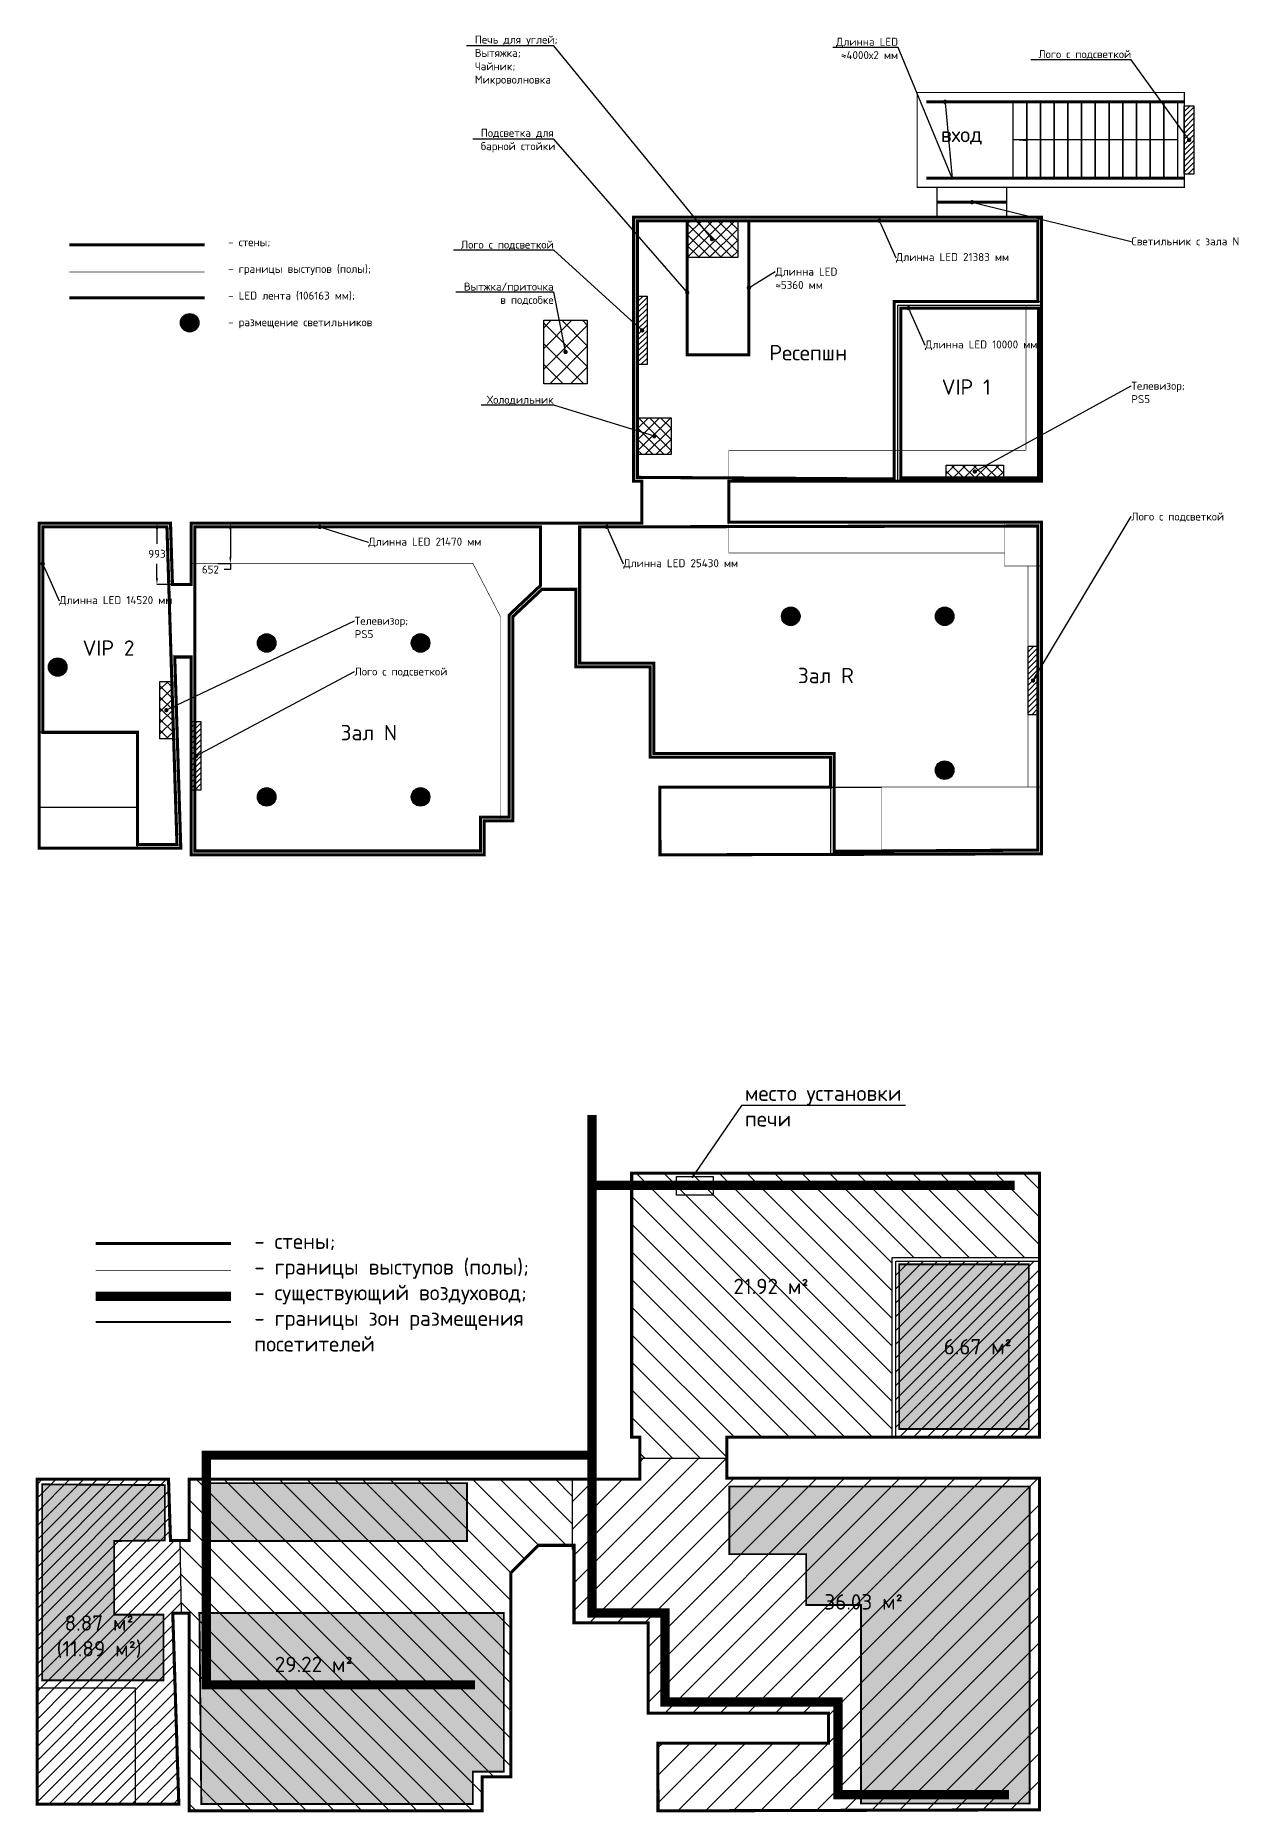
# Model space of a CAD drawing. Header units: metres. Extents: x 23103 to 193015, y -44365 to 67706.
# Drawn here: x 112432 to 131979, y -34434 to -5562 of the extents above; entities that cross this region are included whole.
import ezdxf
from ezdxf import colors
from ezdxf.entities.mleader import LeaderData, LeaderLine
from ezdxf.math import Vec2, Vec3

# ---------------------------------------------------------------- set-up
doc = ezdxf.new("R2010")
doc.units = ezdxf.units.M
doc.linetypes.add('DASHED2', pattern=[0.375, 0.25, -0.125])
doc.linetypes.add('HIDDEN', pattern=[0.375, 0.25, -0.125])
doc.layers.add('Пвышенные', color=142, linetype='Continuous')
doc.layers.add('Стены', color=230, linetype='Continuous')
doc.styles.add('Роман', font='isocpeur.ttf', dxfattribs={"height": 100})
doc.dimstyles.new('Роман', dxfattribs={"dimtxt": 130, "dimasz": 100, "dimexe": 0.18, "dimexo": 0.0625, "dimgap": 100, "dimtad": 0, "dimtih": 1, "dimtoh": 1, "dimdec": 0, "dimzin": 0, "dimdsep": 46, "dimtxsty": 'Роман', "dimcen": 0.09, "dimadec": 0, "dimazin": 0, "dimtfac": 1, "dimtdec": 0, "dimtofl": 0, "dimtmove": 0, "dimatfit": 3, "dimfxl": 1, "dimtolj": 1, "dimtzin": 0, "dimarcsym": 0})
pattern_1 = [(135, (-32.24, 1192.48), (-224.5064, -224.5064), [])]
pattern_2 = [(45, (-32.24, 1192.48), (-112.2532, 112.2532), [])]

# ---------------------------------------------------------------- blocks, each defined once
blk = doc.blocks.new('*D105')
at = {"color": 0, "lineweight": -2, "transparency": 16777216}
for p, q in [((114625, -13486), (114405, -13486)), ((114405, -13586), (114405, -13818)), ((114405, -14380), (114405, -14148)), ((114657, -14480), (114405, -14480))]:
    blk.add_line(p, q, dxfattribs=at)
at = {"color": 0, "transparency": 16777216}
for points in [[(114389, -13586), (114422, -13586), (114405, -13486)], [(114389, -14380), (114422, -14380), (114405, -14480)]]:
    blk.add_solid(points, dxfattribs=at)
at = {"layer": 'Defpoints', "color": 0, "transparency": 16777216}
for p in [(114625, -13486), (114405, -14480), (114657, -14480)]:
    blk.add_point(p, dxfattribs=at)
at = {"color": 0, "transparency": 16777216, "insert": (114405, -13983), "char_height": 130, "attachment_point": 5, "style": 'Роман'}
blk.add_mtext('\\A1;993', dxfattribs=at)
blk = doc.blocks.new('*D106')
at = {"color": 0, "lineweight": -2, "transparency": 16777216}
for p, q in [((115397, -13486), (115598, -13486)), ((115598, -13586), (115598, -14038)), ((115397, -14138), (115598, -14138)), ((115598, -14138), (115598, -14238)), ((115598, -14238), (115498, -14238))]:
    blk.add_line(p, q, dxfattribs=at)
at = {"color": 0, "transparency": 16777216}
for points in [[(115581, -13586), (115614, -13586), (115598, -13486)], [(115581, -14038), (115614, -14038), (115598, -14138)]]:
    blk.add_solid(points, dxfattribs=at)
at = {"layer": 'Defpoints', "color": 0, "transparency": 16777216}
for p in [(115397, -13486), (115397, -14138), (115598, -14138)]:
    blk.add_point(p, dxfattribs=at)
at = {"color": 0, "transparency": 16777216, "insert": (115274, -14238), "char_height": 130, "attachment_point": 5, "style": 'Роман'}
blk.add_mtext('\\A1;652', dxfattribs=at)
blk = doc.blocks.new('_Dot')
at = {"color": 0, "linetype": 'ByBlock', "lineweight": -2}
blk.add_line((-0.5, 0), (-1, 0), dxfattribs=at)
at = {"color": 0, "linetype": 'ByBlock', "const_width": 0.5}
blk.add_lwpolyline([(-0.25, 0, 1), (0.25, 0, 1)], format="xyb", close=True, dxfattribs=at)

msp = doc.modelspace()

# ---------------------------------------------------------------- hatches: boundary and pattern name
at = {"true_color": 0x93278f}
h = msp.add_hatch(dxfattribs=at)
h.set_pattern_fill('ANSI31', color=217, scale=20)
h.set_pattern_definition([(45, (8887.38, 3094.11), (-44.90128, 44.90128), [])])
h.paths.add_polyline_path([(131256.0057, -6701.3132), (131097.9279, -6701.3132), (131097.9279, -7815.3405), (131256.0057, -7815.3405)])
h = msp.add_hatch()
h.set_pattern_fill('ANSI37', color=256, scale=40)
h.paths.add_polyline_path([(123841.4898, -8571.4661), (123022.7192, -8571.4661), (123022.7192, -9169.6075), (123841.4898, -9169.6075)])
h.paths.add_polyline_path([(123441.3522, -8877.3949, -1), (123410.1375, -8861.5633, -1)], flags=16)
h = msp.add_hatch(dxfattribs=at)
h.set_pattern_fill('ANSI31', color=217, scale=20)
h.paths.add_polyline_path([(122368.6288, -9795.4216), (122210.551, -9795.4216), (122210.551, -10909.4489), (122368.6288, -10909.4489)])
at = {"true_color": 0xfecc66}
h = msp.add_hatch(color=31, dxfattribs=at)
h.dxf.hatch_style = 1
h.paths.add_polyline_path([(114786.2774, -10229.0063, 1), (115086.2774, -10229.0063, 1)])
h = msp.add_hatch()
h.set_pattern_fill('ANSI37', color=256, scale=75)
h.paths.add_polyline_path([(121398.2724, -10187.5428), (120690.0659, -10187.5428), (120690.0659, -11220.3122), (121398.2724, -11220.3122)])
h = msp.add_hatch()
h.set_pattern_fill('ANSI37', color=256, scale=40)
h.paths.add_polyline_path([(122759.6761, -11771.3668), (122210.551, -11771.3668), (122210.551, -12371.6236), (122759.6761, -12371.6236)])
h.paths.add_polyline_path([(122468.3856, -12066.3543, -1), (122501.8414, -12076.636, -1)], flags=16)
h = msp.add_hatch()
h.set_pattern_fill('ANSI37', color=256, scale=40)
h.paths.add_polyline_path([(128160.6873, -12542.647), (127230.5326, -12542.647), (127230.5326, -12750.4661), (128160.6873, -12750.4661)])
h.paths.add_polyline_path([(127710.9513, -12638.1367, -1), (127680.2686, -12654.9764, -1)], flags=16)
h = msp.add_hatch(color=31, dxfattribs=at)
h.dxf.hatch_style = 1
h.paths.add_polyline_path([(124554.3839, -14998.1248, 1), (124854.3839, -14998.1248, 1)])
h = msp.add_hatch(color=31, dxfattribs=at)
h.dxf.hatch_style = 1
h.paths.add_polyline_path([(127054.3839, -14998.1248, 1), (127354.3839, -14998.1248, 1)])
h = msp.add_hatch(color=31, dxfattribs=at)
h.dxf.hatch_style = 1
h.paths.add_polyline_path([(116038.0187, -15432.0073, 1), (116338.0187, -15432.0073, 1)])
h = msp.add_hatch(color=31, dxfattribs=at)
h.dxf.hatch_style = 1
h.paths.add_polyline_path([(118538.0187, -15432.0073, 1), (118838.0187, -15432.0073, 1)])
at = {"true_color": 0x93278f}
h = msp.add_hatch(dxfattribs=at)
h.set_pattern_fill('ANSI31', color=217, scale=20)
h.set_pattern_definition([(45, (6350.92, -5689.03), (-44.90128, 44.90128), [])])
h.paths.add_polyline_path([(128719.551, -15484.4524), (128561.4731, -15484.4524), (128561.4731, -16598.4798), (128719.551, -16598.4798)])
at = {"true_color": 0xfecc66}
h = msp.add_hatch(color=31, dxfattribs=at)
h.dxf.hatch_style = 1
h.paths.add_polyline_path([(112641.563, -15823.1769, 1), (112941.563, -15823.1769, 1)])
h = msp.add_hatch()
h.set_pattern_fill('ANSI37', color=256, scale=40, angle=90)
h.set_pattern_definition([(135, (101911.04, -144218.86), (-89.80256, -89.80256), []), (225, (101911.04, -144218.86), (89.80256, -89.80256), [])])
h.paths.add_polyline_path([(114453.6849, -16058.1777), (114453.6849, -16988.3324), (114661.504, -16988.3324), (114661.504, -16058.1777)])
h.paths.add_polyline_path([(114549.1746, -16507.9137, -1), (114566.0143, -16538.5963, -1)], flags=16)
at = {"true_color": 0x93278f}
h = msp.add_hatch(dxfattribs=at)
h.set_pattern_fill('ANSI31', color=217, scale=20)
h.set_pattern_definition([(45, (-7248, -6913.61), (-44.90128, 44.90128), [])])
h.paths.add_polyline_path([(115120.6288, -16709.0301), (114962.551, -16709.0301), (114962.551, -17823.0574), (115120.6288, -17823.0574)])
at = {"true_color": 0xfecc66}
h = msp.add_hatch(color=31, dxfattribs=at)
h.dxf.hatch_style = 1
h.paths.add_polyline_path([(127054.3839, -17498.1248, 1), (127354.3839, -17498.1248, 1)])
h = msp.add_hatch(color=31, dxfattribs=at)
h.dxf.hatch_style = 1
h.paths.add_polyline_path([(116038.0187, -17932.0073, 1), (116338.0187, -17932.0073, 1)])
h = msp.add_hatch(color=31, dxfattribs=at)
h.dxf.hatch_style = 1
h.paths.add_polyline_path([(118538.0187, -17932.0073, 1), (118838.0187, -17932.0073, 1)])
h = msp.add_hatch(dxfattribs=at)
h.set_pattern_fill('ANSI31', color=31, scale=100, angle=90)
h.set_pattern_definition(pattern_1)
h.paths.add_polyline_path([(126351.3109, -25414.9102), (128747.3109, -25414.9102), (128747.3109, -24044.9102), (122118.3109, -24044.9102), (122118.3109, -28333.9102), (122250.3109, -28333.9102), (122250.3109, -28676.7656), (123665.3109, -28676.7656), (123665.3109, -28333.9102), (126351.3109, -28333.9102)])
at = {"true_color": 0xfecc66, "transparency": 33554508}
h = msp.add_hatch(color=31, dxfattribs=at)
h.dxf.hatch_style = 1
h.paths.add_polyline_path([(114533.8199, -29114.4561), (112539.5528, -29102.7308), (112539.5528, -32288.0912), (114510.5639, -32288.0912), (114510.5639, -31220.075), (113708.9134, -31220.075), (113708.9134, -30022.737), (114533.8199, -30013.094)])
h.paths.add_polyline_path([(119441.9757, -29083.2154), (115209.3075, -29083.2154), (115209.3075, -30021.4104), (119441.9757, -30021.4104)])
h.paths.add_polyline_path([(120040.5327, -31193.3548), (115094.7767, -31193.3548), (115126.0863, -34295.6529), (119538.2735, -34295.6529), (119538.2735, -33769.8292), (120040.5327, -33769.8292)])
h.paths.add_polyline_path([(128585.7183, -29136.5723), (123706.4495, -29136.5723), (123706.4495, -30236.1092), (124955.048, -30236.1092), (124955.048, -31063.7271), (125846.6772, -31063.7271), (125846.6772, -34287.8574), (128585.7183, -34287.8574)])
h.paths.add_polyline_path([(128573.4568, -25526.8844), (126466.2557, -25526.8844), (126466.2557, -28204.4403), (128573.4568, -28204.4403)])
at = {"true_color": 0xfecc66}
h = msp.add_hatch(dxfattribs=at)
h.set_pattern_fill('ANSI31', color=31, scale=50)
h.set_pattern_definition(pattern_2)
h.paths.add_polyline_path([(128747.3109, -25474.9102), (126411.3109, -25474.9102), (126411.3109, -28333.9102), (128747.3109, -28333.9102)], flags=17)
h = msp.add_hatch(dxfattribs=at)
h.set_pattern_fill('ANSI31', color=31, scale=100)
h.set_pattern_definition([(45, (-32.24, 1192.48), (-224.5064, 224.5064), [])])
h.paths.add_polyline_path([(128747.3109, -29003.9102), (123665.3109, -29003.9102), (123665.3109, -28676.7656), (122250.3109, -28676.7656), (122250.3109, -29019.621), (121154.0734, -29019.621), (121154.0734, -30092.9102), (121181.3109, -30092.9102), (121181.3109, -31352.9102), (122387.3109, -31352.9102), (122387.3109, -32820.9102), (125317.3109, -32820.9102), (125317.3109, -33306.9102), (122544.3109, -33306.9102), (122547.0059, -34408.453), (128747.3109, -34389.9102)])
h = msp.add_hatch(dxfattribs=at)
h.set_pattern_fill('ANSI31', color=31, scale=50)
h.set_pattern_definition(pattern_2)
h.paths.add_polyline_path([(114777.478, -30013.094), (114624.645, -30013.094), (114593.2167, -29019.621), (112457.2167, -29019.621), (112457.2167, -32416.621), (114057.2167, -32416.621), (114057.2167, -34298.621), (114760.2167, -34298.621), (114661.9823, -31193.3548), (114796.1466, -31193.3548)])
h = msp.add_hatch(dxfattribs=at)
h.set_pattern_fill('ANSI31', color=31, scale=100, angle=90)
h.set_pattern_definition(pattern_1)
h.paths.add_polyline_path([(120155.3109, -30537.621), (120603.3109, -30092.9102), (121154.0734, -30092.9102), (121154.0734, -29019.621), (114930.3109, -29019.621), (114930.3109, -30013.094), (114777.478, -30013.094), (114796.1466, -31193.3548), (114930.3109, -31193.3548), (114930.3109, -34405.621), (119689.3109, -34405.621), (119689.3109, -33855.621), (120155.3109, -33855.621)])
h = msp.add_hatch(dxfattribs=at)
h.set_pattern_fill('ANSI31', color=31, scale=50)
h.set_pattern_definition(pattern_2)
h.paths.add_polyline_path([(114057.2167, -32416.621), (112457.2167, -32416.621), (112457.2167, -34298.621), (114057.2167, -34298.621)], flags=17)

# ---------------------------------------------------------------- linework, layer by layer
at = {"color": 254, "linetype": 'HIDDEN', "ltscale": 500, "const_width": 20}
for points in [[(126757.9444, -8028.5304), (131097.9279, -8028.5304), (131097.9279, -6488.1233), (126757.9444, -6488.1233)], [(127081.8942, -8028.5304), (128211.8036, -8028.5304), (128211.8036, -8511.4661), (127081.8942, -8511.4661)]]:
    msp.add_lwpolyline(points, close=True, dxfattribs=at)
at = {"color": 254}
for points in [[(128315.6424, -6638.1233), (128538.4661, -6638.1233), (128538.4661, -7878.5304), (128315.6424, -7878.5304)], [(128538.4661, -6638.1233), (128761.2899, -6638.1233), (128761.2899, -7878.5304), (128538.4661, -7878.5304)], [(128761.2899, -6638.1233), (128984.1136, -6638.1233), (128984.1136, -7878.5304), (128761.2899, -7878.5304)], [(128984.1136, -6638.1233), (129206.9374, -6638.1233), (129206.9374, -7878.5304), (128984.1136, -7878.5304)], [(129206.9374, -6638.1233), (129429.7611, -6638.1233), (129429.7611, -7878.5304), (129206.9374, -7878.5304)], [(129429.7611, -6638.1233), (129652.5849, -6638.1233), (129652.5849, -7878.5304), (129429.7611, -7878.5304)], [(129652.5849, -6638.1233), (129875.4086, -6638.1233), (129875.4086, -7878.5304), (129652.5849, -7878.5304)], [(129875.4086, -6638.1233), (130098.2324, -6638.1233), (130098.2324, -7878.5304), (129875.4086, -7878.5304)], [(130098.2324, -6638.1233), (130321.0561, -6638.1233), (130321.0561, -7878.5304), (130098.2324, -7878.5304)], [(130321.0561, -6638.1233), (130543.8799, -6638.1233), (130543.8799, -7878.5304), (130321.0561, -7878.5304)], [(130543.8799, -6638.1233), (130766.7036, -6638.1233), (130766.7036, -7878.5304), (130543.8799, -7878.5304)], [(130766.7036, -6638.1233), (130989.5274, -6638.1233), (130989.5274, -7878.5304), (130766.7036, -7878.5304)]]:
    msp.add_lwpolyline(points, close=True, dxfattribs=at)
for points in [[(131097.9279, -6701.3132), (131256.0057, -6701.3132), (131256.0057, -7815.3405), (131097.9279, -7815.3405)], [(123009.9998, -8569.3507), (123841.4898, -8569.3507), (123841.4898, -9169.6075), (123009.9998, -9169.6075)], [(122210.551, -9795.4216), (122368.6288, -9795.4216), (122368.6288, -10909.4489), (122210.551, -10909.4489)], [(121398.2724, -11220.3122), (120690.0659, -11220.3122), (120690.0659, -10187.5428), (121398.2724, -10187.5428)], [(122210.551, -11771.3668), (122759.6761, -11771.3668), (122759.6761, -12371.6236), (122210.551, -12371.6236)], [(127230.5326, -12542.647), (128160.6873, -12542.647), (128160.6873, -12750.4661), (127230.5326, -12750.4661)], [(128561.4731, -15484.4524), (128719.551, -15484.4524), (128719.551, -16598.4798), (128561.4731, -16598.4798)], [(114453.6849, -16988.3324), (114453.6849, -16058.1777), (114661.504, -16058.1777), (114661.504, -16988.3324)], [(114962.551, -16709.0301), (115120.6288, -16709.0301), (115120.6288, -17823.0574), (114962.551, -17823.0574)], [(122845.0592, -24102.7948), (123445.0592, -24102.7948), (123445.0592, -24402.7948), (122845.0592, -24402.7948)]]:
    msp.add_lwpolyline(points, close=True)
at = {"flags": 128}
msp.add_lwpolyline([(128315.6424, -7258.3269, 0, 40, 0), (128538.4661, -7258.3269, 0, 0, 0)], format="xyseb", dxfattribs=at)
for points in [[(130989.5274, -7258.3269), (128315.6424, -7258.3269)], [(126568.5195, -22945.3297), (123906.1421, -22945.3297), (123095.7032, -24120.9633)], [(122250.3109, -28676.7656), (123665.3109, -28676.7656)], [(121154.0734, -29019.621), (121154.0734, -30159.9851)], [(114777.478, -30013.094), (114796.1466, -31193.3548)]]:
    msp.add_lwpolyline(points, dxfattribs=at)
at = {"color": 252, "true_color": 0x939598, "flags": 128}
for points in [[(114089.4568, -18765.1769), (114089.4568, -16883.1769), (112489.4568, -16883.1769)], [(125349.551, -17773.4661), (125352.246, -18875.0089)], [(125349.551, -17773.4661), (126178.551, -17773.4661)], [(112489.4568, -18100.1769), (114089.4568, -18100.1769)], [(114057.2167, -34298.621), (114057.2167, -32416.621), (112457.2167, -32416.621)]]:
    msp.add_lwpolyline(points, dxfattribs=at)
at = {"transparency": 33554559, "const_width": 150, "flags": 128}
for points in [[(121472.6024, -23100.144), (121472.6024, -31192.7538), (122661.1063, -31192.7538), (122661.1063, -32639.207), (125473.262, -32639.207), (125473.262, -34145.8437), (128247.8113, -34145.8437)], [(121472.6024, -24243.397), (128342.5289, -24243.397)], [(115607.4779, -26047.7228), (113407.4779, -26047.7228)], [(121472.6024, -28628.7851), (115209.3075, -28628.7851), (115209.3075, -32359.1278), (119570.5985, -32359.1278)]]:
    msp.add_lwpolyline(points, dxfattribs=at)
at = {"color": 181, "linetype": 'DASHED2', "ltscale": 15, "const_width": 30, "flags": 128}
for points in [[(126466.2557, -25526.8844), (128573.4568, -25526.8844), (128573.4568, -28204.4403), (126466.2557, -28204.4403)], [(123706.4495, -29136.5723), (123706.4495, -30236.1092), (124955.048, -30236.1092), (124955.048, -31063.7271), (125846.6772, -31063.7271), (125846.6772, -34287.8574), (128585.7183, -34287.8574), (128585.7183, -29136.5723)]]:
    msp.add_lwpolyline(points, close=True, dxfattribs=at)
for points in [[(115607.4779, -26463.6244), (113407.4779, -26463.6244)], [(112539.5528, -29102.7308), (112539.5528, -32288.0912), (114510.5639, -32288.0912), (114510.5639, -31220.075), (113708.9134, -31220.075), (113708.9134, -30022.737), (114533.8199, -30013.094), (114533.8199, -29114.4561), (112539.5528, -29102.7308)], [(115209.3075, -29083.2154), (115209.3075, -30021.4104), (119441.9757, -30021.4104), (119441.9757, -29083.2154), (115209.3075, -29083.2154)], [(115094.7767, -31193.3548), (120040.5327, -31193.3548), (120040.5327, -33769.8292), (119538.2735, -33769.8292), (119538.2735, -34295.6529), (115126.0863, -34295.6529), (115094.7767, -31193.3548)]]:
    msp.add_lwpolyline(points, dxfattribs=at)
for centre in [(114936.2774, -10229.0063), (124704.3839, -14998.1248), (127204.3839, -14998.1248), (116188.0187, -15432.0073), (118688.0187, -15432.0073), (112791.563, -15823.1769), (127204.3839, -17498.1248), (116188.0187, -17932.0073), (118688.0187, -17932.0073)]:
    msp.add_circle(centre, 150)
at = {"layer": 'Пвышенные', "const_width": 10, "flags": 128}
for points in [[(115183.126, -9406.0664), (112983.126, -9406.0664)], [(128524.551, -9941.4661), (128524.551, -12300.4661)], [(123697.551, -12800.4661), (123697.551, -12300.4661), (128524.551, -12300.4661)], [(123697.551, -13470.4661), (123697.551, -13967.4661), (128177.551, -13967.4661)], [(114962.551, -14138.1769), (119538.551, -14138.1769)], [(119987.551, -18322.1769), (119987.551, -15004.1769), (119538.551, -14138.1769)], [(128558.551, -14179.4661), (128558.551, -17773.4661)], [(128779.551, -17773.4661), (126178.551, -17773.4661), (126178.551, -18856.4661)], [(115607.4779, -25631.8213), (113407.4779, -25631.8213)]]:
    msp.add_lwpolyline(points, dxfattribs=at)
msp.add_lwpolyline([(128779.551, -13470.4661), (128177.551, -13470.4661), (128177.551, -14179.4661), (128779.551, -14179.4661)], close=True, dxfattribs=at)
at = {"layer": 'Стены', "color": 40, "const_width": 50, "flags": 128}
for points in [[(131097.9279, -6638.1233), (126907.9444, -6638.1233)], [(126907.9444, -7878.5304), (131097.9279, -7878.5304)], [(122210.551, -12740.4661), (126383.551, -12767.4036), (126383.551, -9881.4661), (128719.551, -9881.4661), (128719.551, -8571.4661), (122210.551, -8571.4661), (122210.551, -12740.4661)], [(123022.7192, -8571.4661), (123022.7192, -10751.7959), (124022.7192, -10751.7959), (124022.7192, -8571.4661)], [(115183.126, -9821.9679), (112983.126, -9821.9679)], [(114567.3248, -13546.1769), (112549.4568, -13546.1769), (112549.4568, -16883.1769), (114089.4568, -16883.1769), (114089.4568, -18705.1769), (114730.5287, -18705.1769), (114567.3248, -13546.1769)], [(121273.551, -13546.1769), (121273.551, -15759.4661), (122479.551, -15759.4661), (122479.551, -17227.4661), (125409.551, -17227.4661), (125410.7514, -18816.9118), (128719.551, -18796.6453), (128719.551, -13530.4661), (121273.551, -13546.1769)]]:
    msp.add_lwpolyline(points, dxfattribs=at)
at = {"layer": 'Стены', "color": 161, "const_width": 50, "flags": 128}
msp.add_lwpolyline([(127081.8942, -8269.9982), (128211.8036, -8269.9982)], dxfattribs=at)
at = {"layer": 'Стены', "color": 250, "flags": 128}
msp.add_lwpolyline([(120635.551, -14559.4661, 50, 50, 0), (121213.551, -14559.4661, 50, 50, 0), (121213.551, -15819.4661, 50, 50, 0), (122419.551, -15819.4661, 50, 50, 0), (122419.551, -17287.4661, 50, 50, 0), (125349.551, -17287.4661, 50, 50, 0), (125349.551, -17773.4661, 50, 50, 0), (122576.551, -17773.4661, 50, 50, 0), (122579.246, -18875.0089, 50, 50, 0), (128779.551, -18856.4661, 50, 50, 0), (128779.551, -13470.4661, 50, 50, 0), (123697.551, -13470.4661, 50, 50, 0), (123697.551, -12800.4661, 50, 50, 0), (128779.551, -12800.4661, 50, 50, 0), (128779.551, -8511.4661, 50, 50, 0), (122150.551, -8511.4661, 50, 50, 0), (122150.551, -12800.4661, 50, 50, 0), (122282.551, -12800.4661, 50, 50, 0), (122282.551, -13486.1769, 50, 50, 0), (114962.551, -13486.1769, 50, 50, 0), (114962.551, -14479.6499, 50, 50, 0), (114656.8851, -14479.6499, 50, 50, 0), (114625.4568, -13486.1769, 50, 50, 0), (112489.4568, -13486.1769, 50, 50, 0), (112489.4568, -18765.1769, 50, 50, 0), (114792.4568, -18765.1769, 50, 50, 0), (114694.2223, -15659.9107, 50, 50, 0), (114962.551, -15659.9107, 50, 50, 0), (114962.551, -18872.1769, 50, 50, 0), (119721.551, -18872.1769, 50, 50, 0), (119721.551, -18322.1769, 50, 50, 0), (120187.551, -18322.1769, 50, 50, 0), (120187.551, -15004.1769, 50, 50, 0), (120644.8124, -14575.1769, 0, 0, 0)], format="xyseb", dxfattribs=at)
at = {"layer": 'Стены', "color": 250, "const_width": 50, "flags": 128}
msp.add_lwpolyline([(115183.126, -8963.3194), (112983.126, -8963.3194)], dxfattribs=at)
at = {"layer": 'Стены', "flags": 128}
for points in [[(126383.551, -12800.4661), (126383.551, -9881.4661), (128779.551, -9881.4661)], [(126443.551, -12800.4661), (126443.551, -9941.4661), (128779.551, -9941.4661)], [(126351.3109, -28333.9102), (126351.3109, -25414.9102), (128747.3109, -25414.9102)], [(126411.3109, -28333.9102), (126411.3109, -25474.9102), (128747.3109, -25474.9102)]]:
    msp.add_lwpolyline(points, dxfattribs=at)
at = {"layer": 'Стены', "color": 40, "const_width": 50, "flags": 128}
msp.add_lwpolyline([(126493.551, -9991.4661), (128729.551, -9991.4661), (128729.551, -12750.4661), (126493.551, -12750.4661)], close=True, dxfattribs=at)
at = {"layer": 'Стены', "color": 40, "flags": 128}
msp.add_lwpolyline([(120635.551, -13546.1769, 50, 50, 0), (115022.551, -13546.1769, 50, 50, 0), (115022.551, -18812.1769, 50, 50, 0), (119661.551, -18812.1769, 50, 50, 0), (119661.551, -18262.1769, 50, 50, 0), (120127.551, -18262.1769, 50, 50, 0), (120127.551, -14978.1961, 50, 50, 0), (120635.551, -14499.4661, 50, 50, 0), (120635.551, -13546.1769, 0, 0, 0)], format="xyseb", dxfattribs=at)
at = {"layer": 'Стены', "const_width": 50, "flags": 128}
for points in [[(120603.3109, -30092.9102), (121181.3109, -30092.9102), (121181.3109, -31352.9102), (122387.3109, -31352.9102), (122387.3109, -32820.9102), (125317.3109, -32820.9102), (125317.3109, -33306.9102), (122544.3109, -33306.9102), (122547.0059, -34408.453), (128747.3109, -34389.9102), (128747.3109, -29003.9102), (123665.3109, -29003.9102), (123665.3109, -28333.9102), (128747.3109, -28333.9102), (128747.3109, -24044.9102), (122118.3109, -24044.9102), (122118.3109, -28333.9102), (122250.3109, -28333.9102), (122250.3109, -29019.621), (114930.3109, -29019.621), (114930.3109, -30013.094), (114624.645, -30013.094), (114593.2167, -29019.621), (112457.2167, -29019.621), (112457.2167, -34298.621), (114760.2167, -34298.621), (114661.9823, -31193.3548), (114930.3109, -31193.3548), (114930.3109, -34405.621), (119689.3109, -34405.621), (119689.3109, -33855.621), (120155.3109, -33855.621), (120155.3109, -30537.621), (120603.3109, -30092.9102)], [(115607.4779, -25189.0743), (113407.4779, -25189.0743)]]:
    msp.add_lwpolyline(points, dxfattribs=at)

# ---------------------------------------------------------------- texts
at = {"color": 30, "true_color": 0xf26722, "char_height": 250, "attachment_point": 4, "style": 'Роман'}
for s, insert in [('вход', (127144.6157, -7188.8191)), ('Ресепшн', (124357.1457, -10714.8311)), ('VIP 1', (127156.8468, -11273.2778)), ('VIP 2', (113197.0315, -15514.016)), ('Зал R', (124820.1252, -15960.3189)), ('Зал N', (117390.2457, -16887.7894))]:
    msp.add_mtext_dynamic_manual_height_columns(s, width=1286.125012, gutter_width=650, heights=[0], dxfattribs=dict(at, insert=insert))
at = {"style": 'Роман'}
for s, width, insert, char_height, attachment_point in [('- стены;\\P\\P- границы выступов (полы);\\P\\P- LED лента (106163 мм);\\P\\P- размещение светильников', 4664.383449, (115562.0331, -9588.028), 130, 4), ('место установки печи', 3187.493934, (123958.8286, -22954.9446), 250, 4), ('- стены;\\P- границы выступов (полы);\\P- существующий воздуховод;\\P- границы зон размещения посетителей', 4664.383449, (115986.3849, -25985.6173), 250, 4), ('21.92 м²', 1653.956564, (124383.4746, -25886.7015), 250, 5), ('6.67 м²', 1653.956564, (127743.1224, -26866.7369), 250, 5), ('36.03 м²', 1653.956564, (125887.8044, -31012.1072), 250, 5), ('8.87 м²\\P(11.89 м²)', 1653.956564, (113465.4229, -31576.58), 250, 5), ('29.22 м²', 1653.956564, (116953.9226, -32027.9034), 250, 5)]:
    msp.add_mtext_dynamic_manual_height_columns(s, width=width, gutter_width=650, heights=[0], dxfattribs=dict(at, insert=insert, char_height=char_height, attachment_point=attachment_point))

# ---------------------------------------------------------------- dimensions: what is measured, and where the dimension line sits
for base, p1, p2, picture, middle in [((114405.2026, -14479.6499), (114625.4568, -13486.1769), (114656.8851, -14479.6499), '*D105', (114405.2026, -13982.9134)), ((115597.6802, -14138.1769), (115396.6068, -13486.1769), (115396.6068, -14138.1769), '*D106', (115274.1802, -14238.1769))]:
    dim = msp.add_linear_dim(base=base, p1=p1, p2=p2, angle=90, dimstyle='Роман')
    dim.commit()
    dim.dimension.update_dxf_attribs({"geometry": picture, "text_midpoint": middle})

# ---------------------------------------------------------------- leaders
at = {"color": 152}
ml = msp.add_multileader_mtext('Standard', dxfattribs=at)
ml.set_content('Печь для углей;\\PВытяжка;\\PЧайник;\\PМикроволновка', color=152, style='Роман')
ml.set_leader_properties()
ml.set_arrow_properties(name='DOT')
ml.build(insert=Vec2(0, 0))
ml.multileader.update_dxf_attribs({"text_right_attachment_type": 6, "dogleg_length": 0.36, "arrow_head_size": 70})
ctx = ml.context
ctx.base_point, ctx.char_height, ctx.arrow_head_size, ctx.plane_origin = Vec3(119568.3908, -5647.2023), 130, 70, Vec3(123346.7059, -8960.8507)
ctx.right_attachment = 6
notes = []
notes.append((ctx, [(1, (1, 1, 0), (120853.2508, -5731.7023), (-1, 0), 0.36, [(0, [(123425.7448, -8869.4791)], 0, [])])]))
ctx.mtext.insert, ctx.mtext.width, ctx.mtext.defined_height, ctx.mtext.flow_direction = Vec3(119570.3908, -5562.7023), 1477.886086, 992.6007, 5
at = {"color": 31, "true_color": 0xfecc66}
ml = msp.add_multileader_mtext('Standard', dxfattribs=at)
ml.set_content('Длинна LED\\P≈4000х2 мм', color=(254, 204, 102), style='Роман')
ml.set_leader_properties()
ml.set_arrow_properties(name='DOT')
ml.build(insert=Vec2(0, 0))
ml.multileader.update_dxf_attribs({"text_right_attachment_type": 6, "dogleg_length": 0.36, "arrow_head_size": 70})
ctx = ml.context
ctx.base_point, ctx.char_height, ctx.arrow_head_size, ctx.plane_origin = Vec3(125522.4795, -5663.6169), 130, 70, Vec3(127053.9038, -6625.5854)
ctx.right_attachment, ctx.text_align_type = 6, 2
notes.append((ctx, [(1, (1, 1, 0), (126451.8395, -5754.6169), (-1, 0), 2.36, [(1, [(127210.2625, -6638.1233), (127324.3961, -7878.5304)], 0, [])])]))
ctx.mtext.insert, ctx.mtext.alignment, ctx.mtext.flow_direction = Vec3(126447.4795, -5598.6169), 3, 5
at = {"color": 152}
ml = msp.add_multileader_mtext('Standard', dxfattribs=at)
ml.set_content('Лого с подсветкой', color=152, style='Роман')
ml.set_leader_properties()
ml.set_arrow_properties(name='DOT')
ml.build(insert=Vec2(0, 0))
ml.multileader.update_dxf_attribs({"text_right_attachment_type": 6, "dogleg_length": 0.36, "arrow_head_size": 70})
ctx = ml.context
ctx.base_point, ctx.char_height, ctx.arrow_head_size, ctx.plane_origin = Vec3(128725.4348, -5864.3866), 130, 70, Vec3(131097.9279, -7349.6985)
ctx.right_attachment, ctx.text_align_type = 6, 2
notes.append((ctx, [(1, (1, 1, 0), (130237.7948, -5955.3374), (-1, 0), 0.36, [(0, [(131176.9668, -7258.3269)], 0, [])])]))
ctx.mtext.insert, ctx.mtext.alignment, ctx.mtext.flow_direction = Vec3(130235.4348, -5799.3374), 3, 5
ml = msp.add_multileader_mtext('Standard', dxfattribs=at)
ml.set_content('Подсветка для\\Pбарной стойки', color=152, style='Роман')
ml.set_leader_properties()
ml.set_arrow_properties(name='DOT')
ml.build(insert=Vec2(0, 0))
ml.multileader.update_dxf_attribs({"text_right_attachment_type": 6, "dogleg_length": 0.36, "arrow_head_size": 70})
ctx = ml.context
ctx.base_point, ctx.char_height, ctx.arrow_head_size, ctx.plane_origin = Vec3(119665.8908, -7162.5728), 130, 70, Vec3(123346.7059, -9829.6138)
ctx.right_attachment = 6
notes.append((ctx, [(1, (1, 1, 0), (120853.2508, -7247.0728), (-1, 0), 0.36, [(0, [(123022.7192, -9738.2422)], 0, [])])]))
ctx.mtext.insert, ctx.mtext.width, ctx.mtext.defined_height, ctx.mtext.flow_direction = Vec3(119667.8908, -7078.0728), 1477.886086, 345.9933, 5
ml = msp.add_multileader_mtext('Standard', dxfattribs=at)
ml.set_content('Светильник с зала N', color=152, style='Роман')
ml.set_leader_properties()
ml.set_arrow_properties(name='DOT')
ml.build(insert=Vec2(0, 0))
ml.multileader.update_dxf_attribs({"text_right_attachment_type": 6, "dogleg_length": 0.36, "arrow_head_size": 70})
ctx = ml.context
ctx.base_point, ctx.char_height, ctx.arrow_head_size, ctx.plane_origin = Vec3(130238.1548, -8905.6981), 130, 70, Vec3(131097.9279, -9736.9734)
ctx.right_attachment = 6
notes.append((ctx, [(0, (1, 1, 0), (130237.7948, -8905.6981), (1, 0), 0.36, [(0, [(127646.8489, -8269.9982)], 0, [])])]))
ctx.mtext.insert, ctx.mtext.flow_direction = Vec3(130240.1548, -8840.6489), 5
at = {"color": 31, "true_color": 0xfecc66}
ml = msp.add_multileader_mtext('Standard', dxfattribs=at)
ml.set_content('Длинна LED 21383 мм', color=(254, 204, 102), style='Роман')
ml.set_leader_properties()
ml.set_arrow_properties(name='DOT')
ml.build(insert=Vec2(0, 0))
ml.multileader.update_dxf_attribs({"text_right_attachment_type": 6, "dogleg_length": 0.36, "arrow_head_size": 70})
ctx = ml.context
ctx.base_point, ctx.char_height, ctx.arrow_head_size, ctx.plane_origin = Vec3(126411.7816, -9171.299), 130, 70, Vec3(126170.0341, -8558.9282)
ctx.right_attachment = 6
notes.append((ctx, [(0, (1, 1, 0), (126411.4216, -9171.299), (1, 0), 0.36, [(0, [(126145.1635, -8571.4661)], 0, [])])]))
ctx.mtext.insert, ctx.mtext.flow_direction = Vec3(126413.7816, -9096.549), 5
at = {"color": 152}
ml = msp.add_multileader_mtext('Standard', dxfattribs=at)
ml.set_content('Лого с подсветкой', color=152, style='Роман')
ml.set_leader_properties()
ml.set_arrow_properties(name='DOT')
ml.build(insert=Vec2(0, 0))
ml.multileader.update_dxf_attribs({"text_right_attachment_type": 6, "dogleg_length": 0.36, "arrow_head_size": 70})
ctx = ml.context
ctx.base_point, ctx.char_height, ctx.arrow_head_size, ctx.plane_origin = Vec3(119340.8908, -8958.495), 130, 70, Vec3(122210.551, -10443.8069)
ctx.right_attachment, ctx.text_align_type = 6, 2
notes.append((ctx, [(1, (1, 1, 0), (120853.2508, -9049.4458), (-1, 0), 0.36, [(0, [(122289.5899, -10352.4353)], 0, [])])]))
ctx.mtext.insert, ctx.mtext.alignment, ctx.mtext.flow_direction = Vec3(120850.8908, -8893.4458), 3, 5
at = {"color": 31, "true_color": 0xfecc66}
ml = msp.add_multileader_mtext('Standard', dxfattribs=at)
ml.set_content('Длинна LED\\P≈5360 мм', color=(254, 204, 102), style='Роман')
ml.set_leader_properties()
ml.set_arrow_properties(name='DOT')
ml.build(insert=Vec2(0, 0))
ml.multileader.update_dxf_attribs({"text_right_attachment_type": 6, "dogleg_length": 0.36, "arrow_head_size": 70})
ctx = ml.context
ctx.base_point, ctx.char_height, ctx.arrow_head_size, ctx.plane_origin = Vec3(124452.655, -9397.9224), 130, 70, Vec3(123866.3605, -9649.0931)
ctx.right_attachment = 6
notes.append((ctx, [(0, (1, 1, 0), (124452.295, -9397.9224), (1, 0), 0.36, [(0, [(124022.7192, -9661.631)], 0, [])])]))
ctx.mtext.insert, ctx.mtext.flow_direction = Vec3(124454.655, -9332.9224), 5
at = {"color": 152}
ml = msp.add_multileader_mtext('Standard', dxfattribs=at)
ml.set_content('Вытжка/приточка\\Pв подсобке', color=152, style='Роман')
ml.set_leader_properties()
ml.set_arrow_properties(name='DOT')
ml.build(insert=Vec2(0, 0))
ml.multileader.update_dxf_attribs({"text_right_attachment_type": 6, "dogleg_length": 0.36, "arrow_head_size": 70})
ctx = ml.context
ctx.base_point, ctx.char_height, ctx.arrow_head_size, ctx.plane_origin = Vec3(119379.8908, -9640.8384), 130, 70, Vec3(122547.257, -10324.6673)
ctx.right_attachment, ctx.text_align_type = 6, 2
notes.append((ctx, [(1, (1, 1, 0), (120853.2508, -9731.7891), (-1, 0), 0.36, [(0, [(121044.1691, -10703.9275)], 0, [])])]))
ctx.mtext.insert, ctx.mtext.alignment, ctx.mtext.flow_direction = Vec3(120850.8908, -9575.7891), 3, 5
at = {"color": 31, "true_color": 0xfecc66}
ml = msp.add_multileader_mtext('Standard', dxfattribs=at)
ml.set_content('Длинна LED 10000 мм', color=(254, 204, 102), style='Роман')
ml.set_leader_properties()
ml.set_arrow_properties(name='DOT')
ml.build(insert=Vec2(0, 0))
ml.multileader.update_dxf_attribs({"text_right_attachment_type": 6, "dogleg_length": 0.36, "arrow_head_size": 70})
ctx = ml.context
ctx.base_point, ctx.char_height, ctx.arrow_head_size, ctx.plane_origin = Vec3(126885.1469, -10591.299), 130, 70, Vec3(126643.3994, -9978.9282)
ctx.right_attachment = 6
notes.append((ctx, [(0, (1, 1, 0), (126884.7869, -10591.299), (1, 0), 0.36, [(0, [(126618.5287, -9991.4661)], 0, [])])]))
ctx.mtext.insert, ctx.mtext.flow_direction = Vec3(126887.1469, -10516.549), 5
at = {"color": 152}
ml = msp.add_multileader_mtext('Standard', dxfattribs=at)
ml.set_content('Телевизор;\\PPS5', color=152, style='Роман')
ml.set_leader_properties()
ml.set_arrow_properties(name='DOT')
ml.build(insert=Vec2(0, 0))
ml.multileader.update_dxf_attribs({"text_right_attachment_type": 6, "dogleg_length": 0.36, "arrow_head_size": 70})
ctx = ml.context
ctx.base_point, ctx.char_height, ctx.arrow_head_size, ctx.plane_origin = Vec3(130235.7948, -11252.6163), 130, 70, Vec3(127616.571, -12737.9282)
ctx.right_attachment = 6
notes.append((ctx, [(0, (1, 1, 0), (130235.4348, -11252.6163), (1, 0), 0.36, [(0, [(127695.6099, -12646.5565)], 0, [])])]))
ctx.mtext.insert, ctx.mtext.flow_direction = Vec3(130237.7948, -11187.6163), 5
ml = msp.add_multileader_mtext('Standard', dxfattribs=at)
ml.set_content('Холодильник', color=152, style='Роман')
ml.set_leader_properties()
ml.set_arrow_properties(name='DOT')
ml.build(insert=Vec2(0, 0))
ml.multileader.update_dxf_attribs({"text_right_attachment_type": 6, "dogleg_length": 0.36, "arrow_head_size": 70})
ctx = ml.context
ctx.base_point, ctx.char_height, ctx.arrow_head_size, ctx.plane_origin = Vec3(119847.8908, -11478.9886), 130, 70, Vec3(122547.257, -12162.8668)
ctx.right_attachment, ctx.text_align_type = 6, 2
notes.append((ctx, [(1, (1, 1, 0), (120853.2508, -11569.9886), (-1, 0), 0.36, [(0, [(122485.1135, -12071.4952)], 0, [])])]))
ctx.mtext.insert, ctx.mtext.alignment, ctx.mtext.flow_direction = Vec3(120850.8908, -11413.9886), 3, 5
at = {"color": 31, "true_color": 0xfecc66}
ml = msp.add_multileader_mtext('Standard', dxfattribs=at)
ml.set_content('Длинна LED 21470 мм', color=(254, 204, 102), style='Роман')
ml.set_leader_properties()
ml.set_arrow_properties(name='DOT')
ml.build(insert=Vec2(0, 0))
ml.multileader.update_dxf_attribs({"text_right_attachment_type": 6, "dogleg_length": 0.36, "arrow_head_size": 70})
ctx = ml.context
ctx.base_point, ctx.char_height, ctx.arrow_head_size, ctx.plane_origin = Vec3(117840.0955, -13795.4573), 130, 70, Vec3(117076.3683, -13533.6389)
ctx.right_attachment = 6
notes.append((ctx, [(0, (1, 1, 0), (117839.7355, -13795.4573), (1, 0), 0.36, [(0, [(117051.4976, -13546.1769)], 0, [])])]))
ctx.mtext.insert, ctx.mtext.flow_direction = Vec3(117842.0955, -13720.7073), 5
ml = msp.add_multileader_mtext('Standard', dxfattribs=at)
ml.set_content('Длинна LED 25430 мм', color=(254, 204, 102), style='Роман')
ml.set_leader_properties()
ml.set_arrow_properties(name='DOT')
ml.build(insert=Vec2(0, 0))
ml.multileader.update_dxf_attribs({"text_right_attachment_type": 6, "dogleg_length": 0.36, "arrow_head_size": 70})
ctx = ml.context
ctx.base_point, ctx.char_height, ctx.arrow_head_size, ctx.plane_origin = Vec3(121982.187, -14145.0771), 130, 70, Vec3(121740.4395, -13532.7063)
ctx.right_attachment = 6
notes.append((ctx, [(0, (1, 1, 0), (121981.827, -14145.0771), (1, 0), 0.36, [(0, [(121715.5689, -13545.2442)], 0, [])])]))
ctx.mtext.insert, ctx.mtext.flow_direction = Vec3(121984.187, -14070.3271), 5
at = {"color": 152}
ml = msp.add_multileader_mtext('Standard', dxfattribs=at)
ml.set_content('Лого с подсветкой', color=152, style='Роман')
ml.set_leader_properties()
ml.set_arrow_properties(name='DOT')
ml.build(insert=Vec2(0, 0))
ml.multileader.update_dxf_attribs({"text_right_attachment_type": 6, "dogleg_length": 0.36, "arrow_head_size": 70})
ctx = ml.context
ctx.base_point, ctx.char_height, ctx.arrow_head_size, ctx.plane_origin = Vec3(130235.7948, -13377.4553), 130, 70, Vec3(128561.4731, -16132.8377)
ctx.right_attachment = 6
notes.append((ctx, [(0, (1, 1, 0), (130235.4348, -13377.4553), (1, 0), 0.36, [(0, [(128640.512, -16041.4661)], 0, [])])]))
ctx.mtext.insert, ctx.mtext.flow_direction = Vec3(130237.7948, -13312.4061), 5
at = {"color": 31, "true_color": 0xfecc66}
ml = msp.add_multileader_mtext('Standard', dxfattribs=at)
ml.set_content('Длинна LED 14520 мм', color=(254, 204, 102), style='Роман')
ml.set_leader_properties()
ml.set_arrow_properties(name='DOT')
ml.build(insert=Vec2(0, 0))
ml.multileader.update_dxf_attribs({"text_right_attachment_type": 6, "dogleg_length": 0.36, "arrow_head_size": 70})
ctx = ml.context
ctx.base_point, ctx.char_height, ctx.arrow_head_size, ctx.plane_origin = Vec3(112816.0749, -14744.935), 130, 70, Vec3(112574.3274, -14132.5642)
ctx.right_attachment = 6
notes.append((ctx, [(0, (1, 1, 0), (112815.7149, -14744.935), (1, 0), 0.36, [(0, [(112549.4568, -14145.1021)], 0, [])])]))
ctx.mtext.insert, ctx.mtext.flow_direction = Vec3(112818.0749, -14670.185), 5
at = {"color": 152}
ml = msp.add_multileader_mtext('Standard', dxfattribs=at)
ml.set_content('Телевизор;\\PPS5', color=152, style='Роман')
ml.set_leader_properties()
ml.set_arrow_properties(name='DOT')
ml.build(insert=Vec2(0, 0))
ml.multileader.update_dxf_attribs({"text_right_attachment_type": 6, "dogleg_length": 0.36, "arrow_head_size": 70})
ctx = ml.context
ctx.base_point, ctx.char_height, ctx.arrow_head_size, ctx.plane_origin = Vec3(117615.6418, -15071.3558), 130, 70, Vec3(114582.4651, -16510.7171)
ctx.right_attachment = 6
notes.append((ctx, [(0, (1, 1, 0), (117615.2818, -15071.3558), (1, 0), 0.36, [(0, [(114557.5945, -16523.255)], 0, [])])]))
ctx.mtext.insert, ctx.mtext.flow_direction = Vec3(117617.6418, -15006.3558), 5
ml = msp.add_multileader_mtext('Standard', dxfattribs=at)
ml.set_content('Лого с подсветкой', color=152, style='Роман')
ml.set_leader_properties()
ml.set_arrow_properties(name='DOT')
ml.build(insert=Vec2(0, 0))
ml.multileader.update_dxf_attribs({"text_right_attachment_type": 6, "dogleg_length": 0.36, "arrow_head_size": 70})
ctx = ml.context
ctx.base_point, ctx.char_height, ctx.arrow_head_size, ctx.plane_origin = Vec3(117613.2818, -15895.7786), 130, 70, Vec3(114962.551, -17357.4154)
ctx.right_attachment = 6
notes.append((ctx, [(0, (1, 1, 0), (117612.9218, -15895.7786), (1, 0), 0.36, [(0, [(115041.5899, -17266.0438)], 0, [])])]))
ctx.mtext.insert, ctx.mtext.flow_direction = Vec3(117615.2818, -15830.7294), 5
for ctx, leaders in notes:
    for number, flags, end, landing, length, lines in leaders:
        leader = LeaderData()
        leader.index, (leader.has_last_leader_line, leader.has_dogleg_vector, leader.attachment_direction) = number, flags
        leader.last_leader_point, leader.dogleg_vector, leader.dogleg_length = Vec3(end), Vec3(landing), length
        for number, points, colour, breaks in lines:
            line = LeaderLine()
            line.index, line.vertices, line.color, line.breaks = number, Vec3.list(points), colors.encode_raw_color(colour), breaks
            leader.lines.append(line)
        ctx.leaders.append(leader)

doc.saveas('drawing.dxf')
